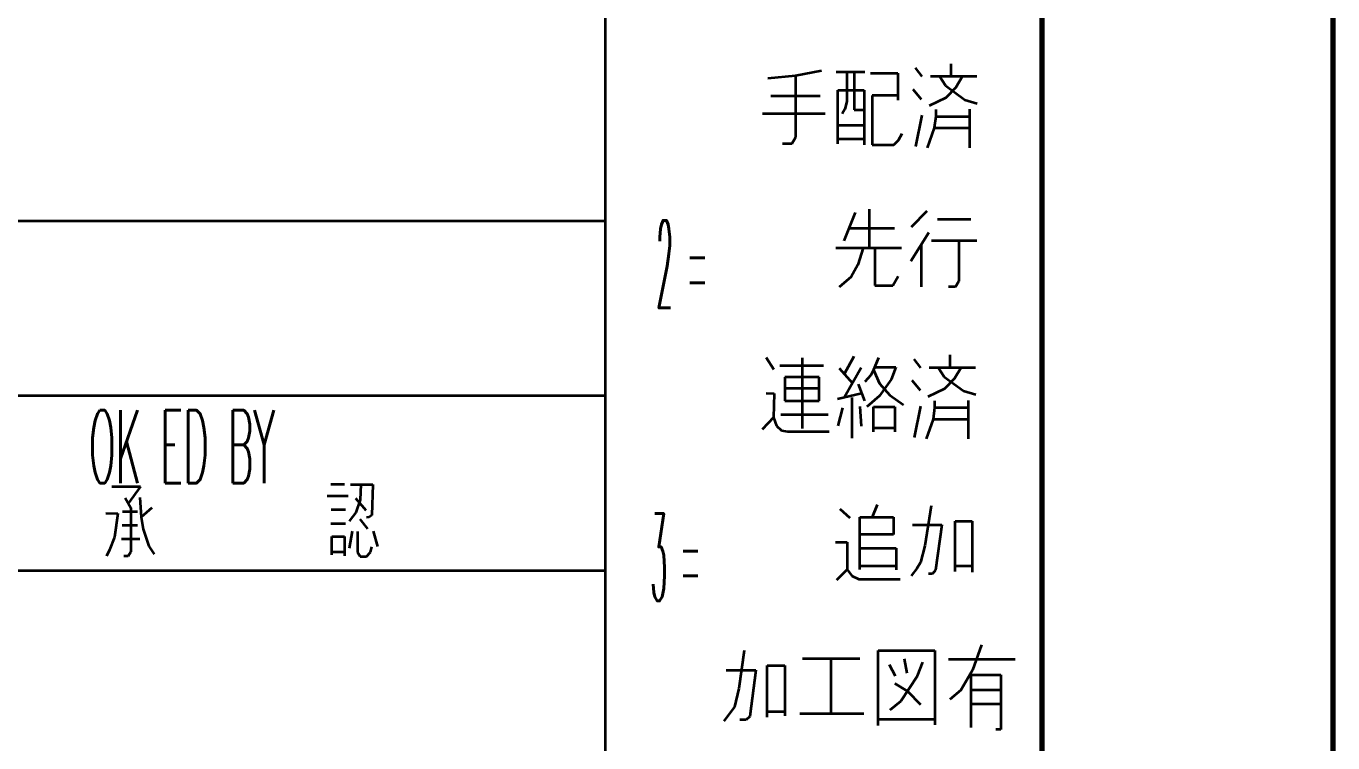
# Model space of a CAD drawing. Header units: millimetres. Extents: x 1333 to 104182, y -63725 to -5704.
# Drawn here: x 47494.33 to 47539.21, y -63605.08 to -63580.46 of the extents above; entities that cross this region are included whole.
import ezdxf
from ezdxf.enums import TextEntityAlignment as Align

# ---------------------------------------------------------------- set-up
doc = ezdxf.new("R2010")
doc.units = ezdxf.units.MM
doc.header["$LTSCALE"] = 0.5
doc.layers.add('11', color=3, linetype='Continuous')
doc.styles.get("Standard").update_dxf_attribs({"font": 'simplex.shx'})

msp = doc.modelspace()

# ---------------------------------------------------------------- linework, layer by layer
at = {"color": 7, "lineweight": 70}
for p, q in [((47539.214, -63131.16), (47539.214, -63725.16)), ((47529.214, -63141.16), (47529.214, -63715.16))]:
    msp.add_line(p, q, dxfattribs=at)
at = {"color": 7, "lineweight": 35}
for p, q in [((47514.214, -63561.16), (47514.214, -63715.16)), ((47514.214, -63561.16), (47514.214, -63715.16)), ((47529.214, -63561.16), (47529.214, -63715.16)), ((47529.214, -63561.16), (47529.214, -63715.16)), ((47514.214, -63587.16), (47389.214, -63587.16)), ((47514.214, -63587.16), (47389.214, -63587.16)), ((47514.214, -63593.16), (47389.214, -63593.16)), ((47514.214, -63593.16), (47389.214, -63593.16)), ((47389.214, -63599.16), (47514.214, -63599.16)), ((47389.214, -63599.16), (47514.214, -63599.16))]:
    msp.add_line(p, q, dxfattribs=at)
at = {"color": 7, "lineweight": 35, "ltscale": 0.023991}
msp.add_line((47519.8, -63582.253), (47520.755, -63582.164), dxfattribs=at)
msp.add_line((47519.8, -63582.253), (47520.755, -63582.164), dxfattribs=at)
at = {"color": 7, "lineweight": 35, "ltscale": 0.022685}
msp.add_line((47520.755, -63582.164), (47521.646, -63581.988), dxfattribs=at)
msp.add_line((47520.755, -63582.164), (47521.646, -63581.988), dxfattribs=at)
at = {"color": 7, "lineweight": 35, "ltscale": 0.053122}
msp.add_line((47520.755, -63582.164), (47520.755, -63584.289), dxfattribs=at)
msp.add_line((47520.755, -63582.164), (47520.755, -63584.289), dxfattribs=at)
at = {"color": 7, "lineweight": 35, "ltscale": 0.024707}
msp.add_line((47522.151, -63582.032), (47523.139, -63582.032), dxfattribs=at)
msp.add_line((47522.151, -63582.032), (47523.139, -63582.032), dxfattribs=at)
at = {"color": 7, "lineweight": 35, "ltscale": 0.025598}
msp.add_line((47522.524, -63582.032), (47522.524, -63583.056), dxfattribs=at)
msp.add_line((47522.524, -63582.032), (47522.524, -63583.056), dxfattribs=at)
at = {"color": 7, "lineweight": 35, "ltscale": 0.032755}
msp.add_line((47522.766, -63582.032), (47522.766, -63583.343), dxfattribs=at)
msp.add_line((47522.766, -63582.032), (47522.766, -63583.343), dxfattribs=at)
at = {"color": 7, "lineweight": 35, "ltscale": 0.023621}
msp.add_line((47523.326, -63582.076), (47524.271, -63582.076), dxfattribs=at)
msp.add_line((47523.326, -63582.076), (47524.271, -63582.076), dxfattribs=at)
at = {"color": 7, "lineweight": 35, "ltscale": 0.02312}
msp.add_line((47524.271, -63582.076), (47524.271, -63583.001), dxfattribs=at)
msp.add_line((47524.271, -63582.076), (47524.271, -63583.001), dxfattribs=at)
at = {"color": 7, "lineweight": 35, "ltscale": 0.009403}
msp.add_line((47524.864, -63581.9), (47525.095, -63582.198), dxfattribs=at)
msp.add_line((47524.864, -63581.9), (47525.095, -63582.198), dxfattribs=at)
at = {"color": 7, "lineweight": 35, "ltscale": 0.010736}
for p, q in [((47526.106, -63582.187), (47526.106, -63581.757)), ((47526.106, -63582.187), (47526.106, -63581.757)), ((47526.065, -63592.186), (47526.065, -63591.756)), ((47526.065, -63592.186), (47526.065, -63591.756))]:
    msp.add_line(p, q, dxfattribs=at)
at = {"color": 7, "lineweight": 35, "ltscale": 0.039832}
msp.add_line((47525.391, -63582.187), (47526.985, -63582.187), dxfattribs=at)
msp.add_line((47525.391, -63582.187), (47526.985, -63582.187), dxfattribs=at)
at = {"color": 7, "lineweight": 35, "ltscale": 0.009538}
for p, q in [((47525.699, -63582.187), (47525.908, -63582.506)), ((47525.699, -63582.187), (47525.908, -63582.506)), ((47525.658, -63592.186), (47525.867, -63592.505)), ((47525.658, -63592.186), (47525.867, -63592.505))]:
    msp.add_line(p, q, dxfattribs=at)
at = {"color": 7, "lineweight": 35, "ltscale": 0.020452}
for p, q in [((47525.908, -63582.506), (47526.567, -63582.99)), ((47525.908, -63582.506), (47526.567, -63582.99)), ((47525.867, -63592.505), (47526.526, -63592.989)), ((47525.867, -63592.505), (47526.526, -63592.989))]:
    msp.add_line(p, q, dxfattribs=at)
at = {"color": 7, "lineweight": 35, "ltscale": 0.012254}
msp.add_line((47526.259, -63582.572), (47525.919, -63582.924), dxfattribs=at)
msp.add_line((47526.259, -63582.572), (47525.919, -63582.924), dxfattribs=at)
at = {"color": 7, "lineweight": 35, "ltscale": 0.011223}
for p, q in [((47526.49, -63582.187), (47526.259, -63582.572)), ((47526.49, -63582.187), (47526.259, -63582.572)), ((47524.197, -63592.18), (47524.043, -63592.601)), ((47524.197, -63592.18), (47524.043, -63592.601)), ((47526.449, -63592.186), (47526.218, -63592.571)), ((47526.449, -63592.186), (47526.218, -63592.571))]:
    msp.add_line(p, q, dxfattribs=at)
at = {"color": 7, "lineweight": 35, "ltscale": 0.042297}
msp.add_line((47519.91, -63582.858), (47521.602, -63582.858), dxfattribs=at)
msp.add_line((47519.91, -63582.858), (47521.602, -63582.858), dxfattribs=at)
at = {"color": 7, "lineweight": 35, "ltscale": 0.022803}
for p, q in [((47522.206, -63582.66), (47523.118, -63582.66)), ((47522.206, -63582.66), (47523.118, -63582.66)), ((47522.206, -63583.86), (47523.118, -63583.86)), ((47522.206, -63583.86), (47523.118, -63583.86)), ((47522.206, -63584.333), (47523.118, -63584.333)), ((47522.206, -63584.333), (47523.118, -63584.333))]:
    msp.add_line(p, q, dxfattribs=at)
at = {"color": 7, "lineweight": 35, "ltscale": 0.04624}
msp.add_line((47522.206, -63584.51), (47522.206, -63582.66), dxfattribs=at)
msp.add_line((47522.206, -63584.51), (47522.206, -63582.66), dxfattribs=at)
at = {"color": 7, "lineweight": 35, "ltscale": 0.006662}
msp.add_line((47522.524, -63583.056), (47522.455, -63583.314), dxfattribs=at)
msp.add_line((47522.524, -63583.056), (47522.455, -63583.314), dxfattribs=at)
at = {"color": 7, "lineweight": 35, "ltscale": 0.047064}
msp.add_line((47523.118, -63582.66), (47523.118, -63584.543), dxfattribs=at)
msp.add_line((47523.118, -63582.66), (47523.118, -63584.543), dxfattribs=at)
at = {"color": 7, "lineweight": 35, "ltscale": 0.042386}
msp.add_line((47523.392, -63582.847), (47523.392, -63584.543), dxfattribs=at)
msp.add_line((47523.392, -63582.847), (47523.392, -63584.543), dxfattribs=at)
at = {"color": 7, "lineweight": 35, "ltscale": 0.021973}
msp.add_line((47524.271, -63582.847), (47523.392, -63582.847), dxfattribs=at)
msp.add_line((47524.271, -63582.847), (47523.392, -63582.847), dxfattribs=at)
at = {"color": 7, "lineweight": 35, "ltscale": 0.011127}
for p, q in [((47524.787, -63582.627), (47525.073, -63582.968)), ((47524.787, -63582.627), (47525.073, -63582.968)), ((47524.746, -63592.626), (47525.032, -63592.967)), ((47524.746, -63592.626), (47525.032, -63592.967))]:
    msp.add_line(p, q, dxfattribs=at)
at = {"color": 7, "lineweight": 35, "ltscale": 0.015854}
msp.add_line((47525.919, -63582.924), (47525.347, -63583.199), dxfattribs=at)
msp.add_line((47525.919, -63582.924), (47525.347, -63583.199), dxfattribs=at)
at = {"color": 7, "lineweight": 35, "ltscale": 0.011203}
for p, q in [((47526.567, -63582.99), (47526.995, -63583.122)), ((47526.567, -63582.99), (47526.995, -63583.122)), ((47526.526, -63592.989), (47526.954, -63593.121)), ((47526.526, -63592.989), (47526.954, -63593.121))]:
    msp.add_line(p, q, dxfattribs=at)
at = {"color": 7, "lineweight": 35, "ltscale": 0.053833}
msp.add_line((47519.624, -63583.464), (47521.777, -63583.464), dxfattribs=at)
msp.add_line((47519.624, -63583.464), (47521.777, -63583.464), dxfattribs=at)
at = {"color": 7, "lineweight": 35, "ltscale": 0.004815}
msp.add_line((47522.455, -63583.314), (47522.359, -63583.481), dxfattribs=at)
msp.add_line((47522.455, -63583.314), (47522.359, -63583.481), dxfattribs=at)
at = {"color": 7, "lineweight": 35, "ltscale": 0.008789}
msp.add_line((47522.766, -63583.343), (47523.118, -63583.343), dxfattribs=at)
msp.add_line((47522.766, -63583.343), (47523.118, -63583.343), dxfattribs=at)
at = {"color": 7, "lineweight": 35, "ltscale": 0.027528}
msp.add_line((47524.886, -63584.598), (47525.106, -63583.519), dxfattribs=at)
msp.add_line((47524.886, -63584.598), (47525.106, -63583.519), dxfattribs=at)
at = {"color": 7, "lineweight": 35, "ltscale": 0.005807}
msp.add_line((47525.574, -63583.33), (47525.574, -63583.563), dxfattribs=at)
msp.add_line((47525.574, -63583.33), (47525.574, -63583.563), dxfattribs=at)
at = {"color": 7, "lineweight": 35, "ltscale": 0.033029}
for p, q in [((47526.732, -63583.32), (47526.732, -63584.642)), ((47526.732, -63583.32), (47526.732, -63584.642)), ((47526.691, -63593.32), (47526.691, -63594.641)), ((47526.691, -63593.32), (47526.691, -63594.641))]:
    msp.add_line(p, q, dxfattribs=at)
at = {"color": 7, "lineweight": 35, "ltscale": 0.0181}
for p, q in [((47525.523, -63583.959), (47525.282, -63584.642)), ((47525.523, -63583.959), (47525.282, -63584.642)), ((47525.482, -63593.958), (47525.241, -63594.641)), ((47525.482, -63593.958), (47525.241, -63594.641))]:
    msp.add_line(p, q, dxfattribs=at)
at = {"color": 7, "lineweight": 35, "ltscale": 0.009992}
msp.add_line((47525.574, -63583.563), (47525.523, -63583.959), dxfattribs=at)
msp.add_line((47525.574, -63583.563), (47525.523, -63583.959), dxfattribs=at)
at = {"color": 7, "lineweight": 35, "ltscale": 0.030212}
for p, q in [((47525.523, -63583.959), (47526.732, -63583.959)), ((47525.523, -63583.959), (47526.732, -63583.959)), ((47525.482, -63593.958), (47526.691, -63593.958)), ((47525.482, -63593.958), (47526.691, -63593.958))]:
    msp.add_line(p, q, dxfattribs=at)
at = {"color": 7, "lineweight": 35, "ltscale": 0.028931}
for p, q in [((47525.574, -63583.563), (47526.732, -63583.563)), ((47525.574, -63583.563), (47526.732, -63583.563)), ((47525.533, -63593.562), (47526.691, -63593.562)), ((47525.533, -63593.562), (47526.691, -63593.562))]:
    msp.add_line(p, q, dxfattribs=at)
at = {"color": 7, "lineweight": 35, "ltscale": 0.006311}
msp.add_line((47520.755, -63584.289), (47520.63, -63584.508), dxfattribs=at)
msp.add_line((47520.755, -63584.289), (47520.63, -63584.508), dxfattribs=at)
at = {"color": 7, "lineweight": 35, "ltscale": 0.005641}
msp.add_line((47524.128, -63584.543), (47524.288, -63584.383), dxfattribs=at)
msp.add_line((47524.128, -63584.543), (47524.288, -63584.383), dxfattribs=at)
at = {"color": 7, "lineweight": 35, "ltscale": 0.006568}
msp.add_line((47524.288, -63584.383), (47524.419, -63584.156), dxfattribs=at)
msp.add_line((47524.288, -63584.383), (47524.419, -63584.156), dxfattribs=at)
at = {"color": 7, "lineweight": 35, "ltscale": 0.008105}
msp.add_line((47520.63, -63584.508), (47520.305, -63584.508), dxfattribs=at)
msp.add_line((47520.63, -63584.508), (47520.305, -63584.508), dxfattribs=at)
at = {"color": 7, "lineweight": 35, "ltscale": 0.018396}
msp.add_line((47523.392, -63584.543), (47524.128, -63584.543), dxfattribs=at)
msp.add_line((47523.392, -63584.543), (47524.128, -63584.543), dxfattribs=at)
at = {"color": 7, "lineweight": 35, "ltscale": 0.026057}
msp.add_line((47522.803, -63586.867), (47522.419, -63587.836), dxfattribs=at)
msp.add_line((47522.803, -63586.867), (47522.419, -63587.836), dxfattribs=at)
at = {"color": 7, "lineweight": 35, "ltscale": 0.033304}
msp.add_line((47523.287, -63586.746), (47523.287, -63588.078), dxfattribs=at)
msp.add_line((47523.287, -63586.746), (47523.287, -63588.078), dxfattribs=at)
at = {"color": 7, "lineweight": 35, "ltscale": 0.019243}
msp.add_line((47525.264, -63586.823), (47524.726, -63587.373), dxfattribs=at)
msp.add_line((47525.264, -63586.823), (47524.726, -63587.373), dxfattribs=at)
at = {"color": 7, "lineweight": 35, "ltscale": 0.028564}
msp.add_line((47525.638, -63587.098), (47526.78, -63587.098), dxfattribs=at)
msp.add_line((47525.638, -63587.098), (47526.78, -63587.098), dxfattribs=at)
at = {"color": 7, "lineweight": 35, "ltscale": 0.039099}
msp.add_line((47522.591, -63587.403), (47524.155, -63587.403), dxfattribs=at)
msp.add_line((47522.591, -63587.403), (47524.155, -63587.403), dxfattribs=at)
at = {"color": 7, "lineweight": 35, "ltscale": 0.029158}
msp.add_line((47525.33, -63587.549), (47524.715, -63588.54), dxfattribs=at)
msp.add_line((47525.33, -63587.549), (47524.715, -63588.54), dxfattribs=at)
at = {"color": 7, "lineweight": 35, "ltscale": 0.036456}
msp.add_line((47525.074, -63587.963), (47525.074, -63589.421), dxfattribs=at)
msp.add_line((47525.074, -63587.963), (47525.074, -63589.421), dxfattribs=at)
at = {"color": 7, "lineweight": 35, "ltscale": 0.038989}
msp.add_line((47525.429, -63587.825), (47526.989, -63587.825), dxfattribs=at)
msp.add_line((47525.429, -63587.825), (47526.989, -63587.825), dxfattribs=at)
at = {"color": 7, "lineweight": 35, "ltscale": 0.034955}
msp.add_line((47526.363, -63587.825), (47526.363, -63589.223), dxfattribs=at)
msp.add_line((47526.363, -63587.825), (47526.363, -63589.223), dxfattribs=at)
at = {"color": 7, "lineweight": 35, "ltscale": 0.056299}
msp.add_line((47522.145, -63588.078), (47524.397, -63588.078), dxfattribs=at)
msp.add_line((47522.145, -63588.078), (47524.397, -63588.078), dxfattribs=at)
at = {"color": 7, "lineweight": 35, "ltscale": 0.015235}
msp.add_line((47523.078, -63588.078), (47522.902, -63588.661), dxfattribs=at)
msp.add_line((47523.078, -63588.078), (47522.902, -63588.661), dxfattribs=at)
at = {"color": 7, "lineweight": 35, "ltscale": 0.03248}
msp.add_line((47523.485, -63588.078), (47523.485, -63589.377), dxfattribs=at)
msp.add_line((47523.485, -63588.078), (47523.485, -63589.377), dxfattribs=at)
at = {"color": 7, "lineweight": 35, "ltscale": 0.011707}
msp.add_line((47522.902, -63588.661), (47522.672, -63589.069), dxfattribs=at)
msp.add_line((47522.902, -63588.661), (47522.672, -63589.069), dxfattribs=at)
at = {"color": 7, "lineweight": 35, "ltscale": 0.013828}
msp.add_line((47522.672, -63589.069), (47522.255, -63589.432), dxfattribs=at)
msp.add_line((47522.672, -63589.069), (47522.255, -63589.432), dxfattribs=at)
at = {"color": 7, "lineweight": 35, "ltscale": 0.009289}
msp.add_line((47524.1, -63589.377), (47524.286, -63589.055), dxfattribs=at)
msp.add_line((47524.1, -63589.377), (47524.286, -63589.055), dxfattribs=at)
at = {"color": 7, "lineweight": 35, "ltscale": 0.005464}
msp.add_line((47526.363, -63589.223), (47526.254, -63589.412), dxfattribs=at)
msp.add_line((47526.363, -63589.223), (47526.254, -63589.412), dxfattribs=at)
at = {"color": 7, "lineweight": 35, "ltscale": 0.015381}
msp.add_line((47523.485, -63589.377), (47524.1, -63589.377), dxfattribs=at)
msp.add_line((47523.485, -63589.377), (47524.1, -63589.377), dxfattribs=at)
at = {"color": 7, "lineweight": 35, "ltscale": 0.006055}
msp.add_line((47526.254, -63589.412), (47526.011, -63589.412), dxfattribs=at)
msp.add_line((47526.254, -63589.412), (47526.011, -63589.412), dxfattribs=at)
at = {"color": 7, "lineweight": 35, "ltscale": 0.012115}
msp.add_line((47519.751, -63591.846), (47520.015, -63592.253), dxfattribs=at)
msp.add_line((47519.751, -63591.846), (47520.015, -63592.253), dxfattribs=at)
at = {"color": 7, "lineweight": 35, "ltscale": 0.060452}
msp.add_line((47520.98, -63591.859), (47520.98, -63594.278), dxfattribs=at)
msp.add_line((47520.98, -63591.859), (47520.98, -63594.278), dxfattribs=at)
at = {"color": 7, "lineweight": 35, "ltscale": 0.016808}
msp.add_line((47522.762, -63591.808), (47522.434, -63592.395), dxfattribs=at)
msp.add_line((47522.762, -63591.808), (47522.434, -63592.395), dxfattribs=at)
at = {"color": 7, "lineweight": 35, "ltscale": 0.011191}
msp.add_line((47523.605, -63591.859), (47523.432, -63592.272), dxfattribs=at)
msp.add_line((47523.605, -63591.859), (47523.432, -63592.272), dxfattribs=at)
at = {"color": 7, "lineweight": 35, "ltscale": 0.009411}
msp.add_line((47524.823, -63591.899), (47525.054, -63592.197), dxfattribs=at)
msp.add_line((47524.823, -63591.899), (47525.054, -63592.197), dxfattribs=at)
at = {"color": 7, "lineweight": 35, "ltscale": 0.037488}
msp.add_line((47520.221, -63592.124), (47521.72, -63592.124), dxfattribs=at)
msp.add_line((47520.221, -63592.124), (47521.72, -63592.124), dxfattribs=at)
at = {"color": 7, "lineweight": 35, "ltscale": 0.01723}
msp.add_line((47522.26, -63592.208), (47522.717, -63592.724), dxfattribs=at)
msp.add_line((47522.26, -63592.208), (47522.717, -63592.724), dxfattribs=at)
at = {"color": 7, "lineweight": 35, "ltscale": 0.029078}
msp.add_line((47523.013, -63592.195), (47522.441, -63593.207), dxfattribs=at)
msp.add_line((47523.013, -63592.195), (47522.441, -63593.207), dxfattribs=at)
at = {"color": 7, "lineweight": 35, "ltscale": 0.007867}
msp.add_line((47523.348, -63592.446), (47523.135, -63592.678), dxfattribs=at)
msp.add_line((47523.348, -63592.446), (47523.135, -63592.678), dxfattribs=at)
at = {"color": 7, "lineweight": 35, "ltscale": 0.004832}
msp.add_line((47523.432, -63592.272), (47523.348, -63592.446), dxfattribs=at)
msp.add_line((47523.432, -63592.272), (47523.348, -63592.446), dxfattribs=at)
at = {"color": 7, "lineweight": 35, "ltscale": 0.012763}
msp.add_line((47523.432, -63592.272), (47523.644, -63592.736), dxfattribs=at)
msp.add_line((47523.432, -63592.272), (47523.644, -63592.736), dxfattribs=at)
at = {"color": 7, "lineweight": 35, "ltscale": 0.018176}
for p, q in [((47523.47, -63592.18), (47524.197, -63592.18)), ((47523.47, -63592.18), (47524.197, -63592.18)), ((47523.438, -63593.536), (47524.165, -63593.536)), ((47523.438, -63593.536), (47524.165, -63593.536)), ((47523.438, -63594.258), (47524.165, -63594.258)), ((47523.438, -63594.258), (47524.165, -63594.258))]:
    msp.add_line(p, q, dxfattribs=at)
at = {"color": 7, "lineweight": 35, "ltscale": 0.039819}
msp.add_line((47525.35, -63592.186), (47526.943, -63592.186), dxfattribs=at)
msp.add_line((47525.35, -63592.186), (47526.943, -63592.186), dxfattribs=at)
at = {"color": 7, "lineweight": 35, "ltscale": 0.020151}
for p, q in [((47520.388, -63592.524), (47520.388, -63593.33)), ((47520.388, -63592.524), (47520.388, -63593.33)), ((47521.572, -63593.33), (47521.572, -63592.524)), ((47521.572, -63593.33), (47521.572, -63592.524))]:
    msp.add_line(p, q, dxfattribs=at)
at = {"color": 7, "lineweight": 35, "ltscale": 0.02959}
for p, q in [((47521.572, -63592.524), (47520.388, -63592.524)), ((47521.572, -63592.524), (47520.388, -63592.524)), ((47521.572, -63592.91), (47520.388, -63592.91)), ((47521.572, -63592.91), (47520.388, -63592.91)), ((47520.388, -63593.33), (47521.572, -63593.33)), ((47520.388, -63593.33), (47521.572, -63593.33))]:
    msp.add_line(p, q, dxfattribs=at)
at = {"color": 7, "lineweight": 35, "ltscale": 0.015353}
msp.add_line((47522.91, -63592.762), (47523.129, -63593.336), dxfattribs=at)
msp.add_line((47522.91, -63592.762), (47523.129, -63593.336), dxfattribs=at)
at = {"color": 7, "lineweight": 35, "ltscale": 0.017303}
msp.add_line((47524.043, -63592.601), (47523.637, -63593.162), dxfattribs=at)
msp.add_line((47524.043, -63592.601), (47523.637, -63593.162), dxfattribs=at)
at = {"color": 7, "lineweight": 35, "ltscale": 0.013237}
msp.add_line((47523.644, -63592.736), (47523.991, -63593.136), dxfattribs=at)
msp.add_line((47523.644, -63592.736), (47523.991, -63593.136), dxfattribs=at)
at = {"color": 7, "lineweight": 35, "ltscale": 0.015852}
msp.add_line((47525.878, -63592.923), (47525.306, -63593.198), dxfattribs=at)
msp.add_line((47525.878, -63592.923), (47525.306, -63593.198), dxfattribs=at)
at = {"color": 7, "lineweight": 35, "ltscale": 0.012257}
msp.add_line((47526.218, -63592.571), (47525.878, -63592.923), dxfattribs=at)
msp.add_line((47526.218, -63592.571), (47525.878, -63592.923), dxfattribs=at)
at = {"color": 7, "lineweight": 35, "ltscale": 0.007087}
msp.add_line((47519.745, -63593.065), (47520.028, -63593.078), dxfattribs=at)
msp.add_line((47519.745, -63593.065), (47520.028, -63593.078), dxfattribs=at)
at = {"color": 7, "lineweight": 35, "ltscale": 0.02081}
msp.add_line((47520.028, -63593.078), (47519.996, -63593.91), dxfattribs=at)
msp.add_line((47520.028, -63593.078), (47519.996, -63593.91), dxfattribs=at)
at = {"color": 7, "lineweight": 35, "ltscale": 0.021142}
msp.add_line((47522.196, -63593.259), (47523.02, -63593.065), dxfattribs=at)
msp.add_line((47522.196, -63593.259), (47523.02, -63593.065), dxfattribs=at)
at = {"color": 7, "lineweight": 35, "ltscale": 0.034821}
msp.add_line((47522.692, -63593.22), (47522.692, -63594.613), dxfattribs=at)
msp.add_line((47522.692, -63593.22), (47522.692, -63594.613), dxfattribs=at)
at = {"color": 7, "lineweight": 35, "ltscale": 0.014493}
msp.add_line((47523.637, -63593.162), (47523.2, -63593.542), dxfattribs=at)
msp.add_line((47523.637, -63593.162), (47523.2, -63593.542), dxfattribs=at)
at = {"color": 7, "lineweight": 35, "ltscale": 0.014467}
msp.add_line((47523.991, -63593.136), (47524.467, -63593.465), dxfattribs=at)
msp.add_line((47523.991, -63593.136), (47524.467, -63593.465), dxfattribs=at)
at = {"color": 7, "lineweight": 35, "ltscale": 0.005811}
msp.add_line((47525.533, -63593.329), (47525.533, -63593.562), dxfattribs=at)
msp.add_line((47525.533, -63593.329), (47525.533, -63593.562), dxfattribs=at)
at = {"color": 7, "lineweight": 35, "ltscale": 0.040857}
msp.add_line((47520.247, -63593.8), (47521.881, -63593.8), dxfattribs=at)
msp.add_line((47520.247, -63593.8), (47521.881, -63593.8), dxfattribs=at)
at = {"color": 7, "lineweight": 35, "ltscale": 0.015832}
msp.add_line((47522.37, -63593.575), (47522.209, -63594.187), dxfattribs=at)
msp.add_line((47522.37, -63593.575), (47522.209, -63594.187), dxfattribs=at)
at = {"color": 7, "lineweight": 35, "ltscale": 0.016815}
msp.add_line((47522.962, -63593.53), (47523.013, -63594.2), dxfattribs=at)
msp.add_line((47522.962, -63593.53), (47523.013, -63594.2), dxfattribs=at)
at = {"color": 7, "lineweight": 35, "ltscale": 0.021439}
for p, q in [((47523.438, -63594.394), (47523.438, -63593.536)), ((47523.438, -63594.394), (47523.438, -63593.536)), ((47524.165, -63593.536), (47524.165, -63594.394)), ((47524.165, -63593.536), (47524.165, -63594.394))]:
    msp.add_line(p, q, dxfattribs=at)
at = {"color": 7, "lineweight": 35, "ltscale": 0.027525}
msp.add_line((47524.845, -63594.597), (47525.065, -63593.518), dxfattribs=at)
msp.add_line((47524.845, -63594.597), (47525.065, -63593.518), dxfattribs=at)
at = {"color": 7, "lineweight": 35, "ltscale": 0.009989}
msp.add_line((47525.533, -63593.562), (47525.482, -63593.958), dxfattribs=at)
msp.add_line((47525.533, -63593.562), (47525.482, -63593.958), dxfattribs=at)
at = {"color": 7, "lineweight": 35, "ltscale": 0.014014}
msp.add_line((47519.996, -63593.91), (47519.61, -63594.316), dxfattribs=at)
msp.add_line((47519.996, -63593.91), (47519.61, -63594.316), dxfattribs=at)
at = {"color": 7, "lineweight": 35, "ltscale": 0.007453}
msp.add_line((47519.996, -63593.91), (47520.105, -63594.187), dxfattribs=at)
msp.add_line((47519.996, -63593.91), (47520.105, -63594.187), dxfattribs=at)
at = {"color": 7, "lineweight": 35, "ltscale": 0.005915}
msp.add_line((47520.105, -63594.187), (47520.272, -63594.355), dxfattribs=at)
msp.add_line((47520.105, -63594.187), (47520.272, -63594.355), dxfattribs=at)
at = {"color": 7, "lineweight": 35, "ltscale": 0.005361}
msp.add_line((47520.272, -63594.355), (47520.485, -63594.381), dxfattribs=at)
msp.add_line((47520.272, -63594.355), (47520.485, -63594.381), dxfattribs=at)
at = {"color": 7, "lineweight": 35, "ltscale": 0.035547}
msp.add_line((47520.485, -63594.381), (47521.907, -63594.381), dxfattribs=at)
msp.add_line((47520.485, -63594.381), (47521.907, -63594.381), dxfattribs=at)
at = {"color": 7, "lineweight": 35, "ltscale": 0.024365}
msp.add_line((47497.277, -63596.27), (47498.252, -63596.27), dxfattribs=at)
msp.add_line((47497.277, -63596.27), (47498.252, -63596.27), dxfattribs=at)
at = {"color": 7, "lineweight": 35, "ltscale": 0.018188}
msp.add_line((47498.252, -63596.27), (47497.831, -63596.864), dxfattribs=at)
msp.add_line((47498.252, -63596.27), (47497.831, -63596.864), dxfattribs=at)
at = {"color": 7, "lineweight": 35, "ltscale": 0.011829}
msp.add_line((47504.792, -63596.194), (47505.265, -63596.194), dxfattribs=at)
msp.add_line((47504.792, -63596.194), (47505.265, -63596.194), dxfattribs=at)
at = {"color": 7, "lineweight": 35, "ltscale": 0.01936}
msp.add_line((47505.465, -63596.203), (47506.24, -63596.203), dxfattribs=at)
msp.add_line((47505.465, -63596.203), (47506.24, -63596.203), dxfattribs=at)
at = {"color": 7, "lineweight": 35, "ltscale": 0.013301}
msp.add_line((47505.829, -63596.203), (47505.805, -63596.735), dxfattribs=at)
msp.add_line((47505.829, -63596.203), (47505.805, -63596.735), dxfattribs=at)
at = {"color": 7, "lineweight": 35, "ltscale": 0.026356}
msp.add_line((47506.24, -63596.203), (47506.197, -63597.257), dxfattribs=at)
msp.add_line((47506.24, -63596.203), (47506.197, -63597.257), dxfattribs=at)
at = {"color": 7, "lineweight": 35, "ltscale": 0.009644}
msp.add_line((47497.731, -63596.668), (47497.922, -63597.003), dxfattribs=at)
msp.add_line((47497.731, -63596.668), (47497.922, -63597.003), dxfattribs=at)
at = {"color": 7, "lineweight": 35, "ltscale": 0.0168}
msp.add_line((47498.228, -63596.653), (47498.276, -63597.324), dxfattribs=at)
msp.add_line((47498.228, -63596.653), (47498.276, -63597.324), dxfattribs=at)
at = {"color": 7, "lineweight": 35, "ltscale": 0.01803}
msp.add_line((47504.663, -63596.601), (47505.384, -63596.601), dxfattribs=at)
msp.add_line((47504.663, -63596.601), (47505.384, -63596.601), dxfattribs=at)
at = {"color": 7, "lineweight": 35, "ltscale": 0.013477}
msp.add_line((47505.638, -63596.677), (47505.991, -63597.084), dxfattribs=at)
msp.add_line((47505.638, -63596.677), (47505.991, -63597.084), dxfattribs=at)
at = {"color": 7, "lineweight": 35, "ltscale": 0.011503}
msp.add_line((47505.805, -63596.735), (47505.657, -63597.17), dxfattribs=at)
msp.add_line((47505.805, -63596.735), (47505.657, -63597.17), dxfattribs=at)
at = {"color": 7, "lineweight": 35, "ltscale": 0.011326}
msp.add_line((47523.564, -63596.904), (47523.392, -63597.324), dxfattribs=at)
msp.add_line((47523.564, -63596.904), (47523.392, -63597.324), dxfattribs=at)
at = {"color": 7, "lineweight": 35, "ltscale": 0.034764}
msp.add_line((47525.41, -63596.935), (47525.201, -63598.31), dxfattribs=at)
msp.add_line((47525.41, -63596.935), (47525.201, -63598.31), dxfattribs=at)
at = {"color": 7, "lineweight": 35, "ltscale": 0.010389}
msp.add_line((47497.067, -63597.194), (47497.483, -63597.199), dxfattribs=at)
msp.add_line((47497.067, -63597.194), (47497.483, -63597.199), dxfattribs=at)
at = {"color": 7, "lineweight": 35, "ltscale": 0.020568}
msp.add_line((47497.483, -63597.199), (47497.363, -63598.013), dxfattribs=at)
msp.add_line((47497.483, -63597.199), (47497.363, -63598.013), dxfattribs=at)
at = {"color": 7, "lineweight": 35, "ltscale": 0.012891}
msp.add_line((47497.64, -63597.132), (47498.156, -63597.132), dxfattribs=at)
msp.add_line((47497.64, -63597.132), (47498.156, -63597.132), dxfattribs=at)
at = {"color": 7, "lineweight": 35, "ltscale": 0.037943}
msp.add_line((47497.922, -63597.003), (47497.922, -63598.521), dxfattribs=at)
msp.add_line((47497.922, -63597.003), (47497.922, -63598.521), dxfattribs=at)
at = {"color": 7, "lineweight": 35, "ltscale": 0.012197}
msp.add_line((47498.643, -63597.003), (47498.276, -63597.324), dxfattribs=at)
msp.add_line((47498.643, -63597.003), (47498.276, -63597.324), dxfattribs=at)
at = {"color": 7, "lineweight": 35, "ltscale": 0.010549}
msp.add_line((47498.276, -63597.324), (47498.342, -63597.74), dxfattribs=at)
msp.add_line((47498.276, -63597.324), (47498.342, -63597.74), dxfattribs=at)
at = {"color": 7, "lineweight": 35, "ltscale": 0.012549}
msp.add_line((47504.801, -63597.06), (47505.303, -63597.06), dxfattribs=at)
msp.add_line((47504.801, -63597.06), (47505.303, -63597.06), dxfattribs=at)
at = {"color": 7, "lineweight": 35, "ltscale": 0.009363}
msp.add_line((47505.657, -63597.17), (47505.422, -63597.462), dxfattribs=at)
msp.add_line((47505.657, -63597.17), (47505.422, -63597.462), dxfattribs=at)
at = {"color": 7, "lineweight": 35, "ltscale": 0.010799}
msp.add_line((47505.786, -63597.4), (47506.058, -63597.735), dxfattribs=at)
msp.add_line((47505.786, -63597.4), (47506.058, -63597.735), dxfattribs=at)
at = {"color": 7, "lineweight": 35, "ltscale": 0.002505}
msp.add_line((47506.115, -63597.333), (47506.015, -63597.338), dxfattribs=at)
msp.add_line((47506.115, -63597.333), (47506.015, -63597.338), dxfattribs=at)
at = {"color": 7, "lineweight": 35, "ltscale": 0.002798}
msp.add_line((47506.197, -63597.257), (47506.115, -63597.333), dxfattribs=at)
msp.add_line((47506.197, -63597.257), (47506.115, -63597.333), dxfattribs=at)
at = {"color": 7, "lineweight": 35, "ltscale": 0.01167}
msp.add_line((47522.273, -63597.04), (47522.623, -63597.348), dxfattribs=at)
msp.add_line((47522.273, -63597.04), (47522.623, -63597.348), dxfattribs=at)
at = {"color": 7, "lineweight": 35, "ltscale": 0.028906}
for p, q in [((47522.962, -63597.324), (47524.118, -63597.324)), ((47522.962, -63597.324), (47524.118, -63597.324)), ((47524.118, -63597.922), (47522.962, -63597.922)), ((47524.118, -63597.922), (47522.962, -63597.922))]:
    msp.add_line(p, q, dxfattribs=at)
at = {"color": 7, "lineweight": 35, "ltscale": 0.045157}
msp.add_line((47522.962, -63599.13), (47522.962, -63597.324), dxfattribs=at)
msp.add_line((47522.962, -63599.13), (47522.962, -63597.324), dxfattribs=at)
at = {"color": 7, "lineweight": 35, "ltscale": 0.014951}
msp.add_line((47524.118, -63597.324), (47524.118, -63597.922), dxfattribs=at)
msp.add_line((47524.118, -63597.324), (47524.118, -63597.922), dxfattribs=at)
at = {"color": 7, "lineweight": 35, "ltscale": 0.013147}
msp.add_line((47497.626, -63597.606), (47498.151, -63597.606), dxfattribs=at)
msp.add_line((47497.626, -63597.606), (47498.151, -63597.606), dxfattribs=at)
at = {"color": 7, "lineweight": 35, "ltscale": 0.015593}
msp.add_line((47498.342, -63597.74), (47498.548, -63598.329), dxfattribs=at)
msp.add_line((47498.342, -63597.74), (47498.548, -63598.329), dxfattribs=at)
at = {"color": 7, "lineweight": 35, "ltscale": 0.012781}
msp.add_line((47504.792, -63597.544), (47505.303, -63597.544), dxfattribs=at)
msp.add_line((47504.792, -63597.544), (47505.303, -63597.544), dxfattribs=at)
at = {"color": 7, "lineweight": 35, "ltscale": 0.014818}
msp.add_line((47505.523, -63597.807), (47505.422, -63598.391), dxfattribs=at)
msp.add_line((47505.523, -63597.807), (47505.422, -63598.391), dxfattribs=at)
at = {"color": 7, "lineweight": 35, "ltscale": 0.017834}
msp.add_line((47505.714, -63597.822), (47505.714, -63598.535), dxfattribs=at)
msp.add_line((47505.714, -63597.822), (47505.714, -63598.535), dxfattribs=at)
at = {"color": 7, "lineweight": 35, "ltscale": 0.013793}
msp.add_line((47506.244, -63597.807), (47506.392, -63598.339), dxfattribs=at)
msp.add_line((47506.244, -63597.807), (47506.392, -63598.339), dxfattribs=at)
at = {"color": 7, "lineweight": 35, "ltscale": 0.02522}
msp.add_line((47524.776, -63597.595), (47525.785, -63597.595), dxfattribs=at)
msp.add_line((47524.776, -63597.595), (47525.785, -63597.595), dxfattribs=at)
at = {"color": 7, "lineweight": 35, "ltscale": 0.039231}
msp.add_line((47525.785, -63597.595), (47525.564, -63599.148), dxfattribs=at)
msp.add_line((47525.785, -63597.595), (47525.564, -63599.148), dxfattribs=at)
at = {"color": 7, "lineweight": 35, "ltscale": 0.014624}
for p, q in [((47526.24, -63597.466), (47526.825, -63597.466)), ((47526.24, -63597.466), (47526.825, -63597.466)), ((47526.825, -63599.007), (47526.24, -63599.007)), ((47526.825, -63599.007), (47526.24, -63599.007))]:
    msp.add_line(p, q, dxfattribs=at)
at = {"color": 7, "lineweight": 35, "ltscale": 0.043307}
msp.add_line((47526.24, -63599.198), (47526.24, -63597.466), dxfattribs=at)
msp.add_line((47526.24, -63599.198), (47526.24, -63597.466), dxfattribs=at)
at = {"color": 7, "lineweight": 35, "ltscale": 0.043768}
msp.add_line((47526.825, -63597.466), (47526.825, -63599.216), dxfattribs=at)
msp.add_line((47526.825, -63597.466), (47526.825, -63599.216), dxfattribs=at)
at = {"color": 7, "lineweight": 35, "ltscale": 0.011709}
msp.add_line((47497.363, -63598.013), (47497.191, -63598.449), dxfattribs=at)
msp.add_line((47497.363, -63598.013), (47497.191, -63598.449), dxfattribs=at)
at = {"color": 7, "lineweight": 35, "ltscale": 0.015881}
msp.add_line((47497.602, -63598.07), (47498.237, -63598.07), dxfattribs=at)
msp.add_line((47497.602, -63598.07), (47498.237, -63598.07), dxfattribs=at)
at = {"color": 7, "lineweight": 35, "ltscale": 0.00803}
msp.add_line((47498.548, -63598.329), (47498.725, -63598.597), dxfattribs=at)
msp.add_line((47498.548, -63598.329), (47498.725, -63598.597), dxfattribs=at)
at = {"color": 7, "lineweight": 35, "ltscale": 0.010999}
for p, q in [((47504.825, -63597.994), (47505.265, -63597.994)), ((47504.825, -63597.994), (47505.265, -63597.994)), ((47504.825, -63598.521), (47505.265, -63598.521)), ((47504.825, -63598.521), (47505.265, -63598.521))]:
    msp.add_line(p, q, dxfattribs=at)
at = {"color": 7, "lineweight": 35, "ltscale": 0.015799}
msp.add_line((47504.825, -63598.626), (47504.825, -63597.994), dxfattribs=at)
msp.add_line((47504.825, -63598.626), (47504.825, -63597.994), dxfattribs=at)
at = {"color": 7, "lineweight": 35, "ltscale": 0.016516}
msp.add_line((47505.265, -63597.994), (47505.265, -63598.655), dxfattribs=at)
msp.add_line((47505.265, -63597.994), (47505.265, -63598.655), dxfattribs=at)
at = {"color": 7, "lineweight": 35, "ltscale": 0.009998}
msp.add_line((47522.131, -63598.193), (47522.531, -63598.193), dxfattribs=at)
msp.add_line((47522.131, -63598.193), (47522.531, -63598.193), dxfattribs=at)
at = {"color": 7, "lineweight": 35, "ltscale": 0.023425}
msp.add_line((47522.531, -63598.193), (47522.531, -63599.13), dxfattribs=at)
msp.add_line((47522.531, -63598.193), (47522.531, -63599.13), dxfattribs=at)
at = {"color": 7, "lineweight": 35, "ltscale": 0.014994}
msp.add_line((47525.201, -63598.31), (47525.047, -63598.89), dxfattribs=at)
msp.add_line((47525.201, -63598.31), (47525.047, -63598.89), dxfattribs=at)
at = {"color": 7, "lineweight": 35, "ltscale": 0.006099}
msp.add_line((47497.191, -63598.449), (47497.086, -63598.669), dxfattribs=at)
msp.add_line((47497.191, -63598.449), (47497.086, -63598.669), dxfattribs=at)
at = {"color": 7, "lineweight": 35, "ltscale": 0.003711}
msp.add_line((47497.837, -63598.669), (47497.688, -63598.669), dxfattribs=at)
msp.add_line((47497.837, -63598.669), (47497.688, -63598.669), dxfattribs=at)
at = {"color": 7, "lineweight": 35, "ltscale": 0.004285}
msp.add_line((47497.922, -63598.521), (47497.837, -63598.669), dxfattribs=at)
msp.add_line((47497.922, -63598.521), (47497.837, -63598.669), dxfattribs=at)
at = {"color": 7, "lineweight": 35, "ltscale": 0.00408}
msp.add_line((47505.714, -63598.535), (47505.796, -63598.676), dxfattribs=at)
msp.add_line((47505.714, -63598.535), (47505.796, -63598.676), dxfattribs=at)
at = {"color": 7, "lineweight": 35, "ltscale": 0.005493}
msp.add_line((47505.796, -63598.676), (47506.015, -63598.676), dxfattribs=at)
msp.add_line((47505.796, -63598.676), (47506.015, -63598.676), dxfattribs=at)
at = {"color": 7, "lineweight": 35, "ltscale": 0.005028}
msp.add_line((47506.015, -63598.676), (47506.157, -63598.534), dxfattribs=at)
msp.add_line((47506.015, -63598.676), (47506.157, -63598.534), dxfattribs=at)
at = {"color": 7, "lineweight": 35, "ltscale": 0.004708}
msp.add_line((47506.157, -63598.534), (47506.206, -63598.352), dxfattribs=at)
msp.add_line((47506.157, -63598.534), (47506.206, -63598.352), dxfattribs=at)
at = {"color": 7, "lineweight": 35, "ltscale": 0.031213}
for p, q in [((47522.962, -63598.39), (47524.21, -63598.39)), ((47522.962, -63598.39), (47524.21, -63598.39)), ((47522.962, -63599.001), (47524.21, -63599.001)), ((47522.962, -63599.001), (47524.21, -63599.001))]:
    msp.add_line(p, q, dxfattribs=at)
at = {"color": 7, "lineweight": 35, "ltscale": 0.018649}
msp.add_line((47524.21, -63598.39), (47524.21, -63599.136), dxfattribs=at)
msp.add_line((47524.21, -63598.39), (47524.21, -63599.136), dxfattribs=at)
at = {"color": 7, "lineweight": 35, "ltscale": 0.012846}
msp.add_line((47522.531, -63599.13), (47522.168, -63599.493), dxfattribs=at)
msp.add_line((47522.531, -63599.13), (47522.168, -63599.493), dxfattribs=at)
at = {"color": 7, "lineweight": 35, "ltscale": 0.006719}
msp.add_line((47522.531, -63599.13), (47522.691, -63599.346), dxfattribs=at)
msp.add_line((47522.531, -63599.13), (47522.691, -63599.346), dxfattribs=at)
at = {"color": 7, "lineweight": 35, "ltscale": 0.00791}
msp.add_line((47524.918, -63599.087), (47524.727, -63599.34), dxfattribs=at)
msp.add_line((47524.918, -63599.087), (47524.727, -63599.34), dxfattribs=at)
at = {"color": 7, "lineweight": 35, "ltscale": 0.005891}
msp.add_line((47525.047, -63598.89), (47524.918, -63599.087), dxfattribs=at)
msp.add_line((47525.047, -63598.89), (47524.918, -63599.087), dxfattribs=at)
at = {"color": 7, "lineweight": 35, "ltscale": 0.003947}
msp.add_line((47525.564, -63599.148), (47525.465, -63599.272), dxfattribs=at)
msp.add_line((47525.564, -63599.148), (47525.465, -63599.272), dxfattribs=at)
at = {"color": 7, "lineweight": 35, "ltscale": 0.006604}
msp.add_line((47522.691, -63599.346), (47522.931, -63599.457), dxfattribs=at)
msp.add_line((47522.691, -63599.346), (47522.931, -63599.457), dxfattribs=at)
at = {"color": 7, "lineweight": 35, "ltscale": 0.035364}
msp.add_line((47522.931, -63599.457), (47524.345, -63599.457), dxfattribs=at)
msp.add_line((47522.931, -63599.457), (47524.345, -63599.457), dxfattribs=at)
at = {"color": 7, "lineweight": 35, "ltscale": 0.00369}
msp.add_line((47525.465, -63599.272), (47525.318, -63599.278), dxfattribs=at)
msp.add_line((47525.465, -63599.272), (47525.318, -63599.278), dxfattribs=at)
at = {"color": 7, "lineweight": 35, "ltscale": 0.032837}
msp.add_line((47518.988, -63601.909), (47518.808, -63603.21), dxfattribs=at)
msp.add_line((47518.988, -63601.909), (47518.808, -63603.21), dxfattribs=at)
at = {"color": 7, "lineweight": 35, "ltscale": 0.064307}
msp.add_line((47523.592, -63604.481), (47523.592, -63601.909), dxfattribs=at)
msp.add_line((47523.592, -63604.481), (47523.592, -63601.909), dxfattribs=at)
at = {"color": 7, "lineweight": 35, "ltscale": 0.048694}
for p, q in [((47523.592, -63601.909), (47525.54, -63601.909)), ((47523.592, -63601.909), (47525.54, -63601.909)), ((47523.592, -63604.271), (47525.54, -63604.271)), ((47523.592, -63604.271), (47525.54, -63604.271))]:
    msp.add_line(p, q, dxfattribs=at)
at = {"color": 7, "lineweight": 35, "ltscale": 0.063806}
msp.add_line((47525.54, -63601.909), (47525.54, -63604.461), dxfattribs=at)
msp.add_line((47525.54, -63601.909), (47525.54, -63604.461), dxfattribs=at)
at = {"color": 7, "lineweight": 35, "ltscale": 0.023103}
msp.add_line((47527.147, -63601.719), (47526.838, -63602.589), dxfattribs=at)
msp.add_line((47527.147, -63601.719), (47526.838, -63602.589), dxfattribs=at)
at = {"color": 7, "lineweight": 35, "ltscale": 0.04917}
msp.add_line((47520.996, -63602.179), (47522.963, -63602.179), dxfattribs=at)
msp.add_line((47520.996, -63602.179), (47522.963, -63602.179), dxfattribs=at)
at = {"color": 7, "lineweight": 35, "ltscale": 0.04729}
msp.add_line((47521.964, -63602.179), (47521.964, -63604.071), dxfattribs=at)
msp.add_line((47521.964, -63602.179), (47521.964, -63604.071), dxfattribs=at)
at = {"color": 7, "lineweight": 35, "ltscale": 0.012709}
msp.add_line((47524.491, -63602.189), (47524.581, -63602.69), dxfattribs=at)
msp.add_line((47524.491, -63602.189), (47524.581, -63602.69), dxfattribs=at)
at = {"color": 7, "lineweight": 35, "ltscale": 0.012587}
msp.add_line((47524.95, -63602.78), (47525.13, -63602.309), dxfattribs=at)
msp.add_line((47524.95, -63602.78), (47525.13, -63602.309), dxfattribs=at)
at = {"color": 7, "lineweight": 35, "ltscale": 0.057166}
msp.add_line((47526.009, -63602.209), (47528.296, -63602.209), dxfattribs=at)
msp.add_line((47526.009, -63602.209), (47528.296, -63602.209), dxfattribs=at)
at = {"color": 7, "lineweight": 35, "ltscale": 0.025464}
for p, q in [((47518.379, -63602.589), (47519.398, -63602.589)), ((47518.379, -63602.589), (47519.398, -63602.589)), ((47526.788, -63602.74), (47527.806, -63602.74)), ((47526.788, -63602.74), (47527.806, -63602.74)), ((47526.788, -63603.26), (47527.806, -63603.26)), ((47526.788, -63603.26), (47527.806, -63603.26)), ((47526.788, -63603.74), (47527.806, -63603.74)), ((47526.788, -63603.74), (47527.806, -63603.74))]:
    msp.add_line(p, q, dxfattribs=at)
at = {"color": 7, "lineweight": 35, "ltscale": 0.040129}
msp.add_line((47519.398, -63602.589), (47519.188, -63604.181), dxfattribs=at)
msp.add_line((47519.398, -63602.589), (47519.188, -63604.181), dxfattribs=at)
at = {"color": 7, "lineweight": 35, "ltscale": 0.04429}
msp.add_line((47519.777, -63604.201), (47519.777, -63602.429), dxfattribs=at)
msp.add_line((47519.777, -63604.201), (47519.777, -63602.429), dxfattribs=at)
at = {"color": 7, "lineweight": 35, "ltscale": 0.015234}
for p, q in [((47519.777, -63602.429), (47520.386, -63602.429)), ((47519.777, -63602.429), (47520.386, -63602.429)), ((47519.777, -63604.001), (47520.386, -63604.001)), ((47519.777, -63604.001), (47520.386, -63604.001))]:
    msp.add_line(p, q, dxfattribs=at)
at = {"color": 7, "lineweight": 35, "ltscale": 0.043039}
msp.add_line((47520.386, -63602.429), (47520.386, -63604.151), dxfattribs=at)
msp.add_line((47520.386, -63602.429), (47520.386, -63604.151), dxfattribs=at)
at = {"color": 7, "lineweight": 35, "ltscale": 0.011082}
msp.add_line((47523.971, -63602.389), (47524.181, -63602.78), dxfattribs=at)
msp.add_line((47523.971, -63602.389), (47524.181, -63602.78), dxfattribs=at)
at = {"color": 7, "lineweight": 35, "ltscale": 0.02615}
msp.add_line((47524.371, -63603.65), (47524.95, -63602.78), dxfattribs=at)
msp.add_line((47524.371, -63603.65), (47524.95, -63602.78), dxfattribs=at)
at = {"color": 7, "lineweight": 35, "ltscale": 0.01973}
msp.add_line((47526.838, -63602.589), (47526.438, -63603.27), dxfattribs=at)
msp.add_line((47526.838, -63602.589), (47526.438, -63603.27), dxfattribs=at)
at = {"color": 7, "lineweight": 35, "ltscale": 0.045288}
msp.add_line((47526.788, -63604.551), (47526.788, -63602.74), dxfattribs=at)
msp.add_line((47526.788, -63604.551), (47526.788, -63602.74), dxfattribs=at)
at = {"color": 7, "lineweight": 35, "ltscale": 0.04704}
msp.add_line((47527.806, -63602.74), (47527.806, -63604.621), dxfattribs=at)
msp.add_line((47527.806, -63602.74), (47527.806, -63604.621), dxfattribs=at)
at = {"color": 7, "lineweight": 35, "ltscale": 0.016199}
msp.add_line((47518.808, -63603.21), (47518.659, -63603.841), dxfattribs=at)
msp.add_line((47518.808, -63603.21), (47518.659, -63603.841), dxfattribs=at)
at = {"color": 7, "lineweight": 35, "ltscale": 0.012621}
msp.add_line((47524.172, -63603.04), (47524.603, -63603.302), dxfattribs=at)
msp.add_line((47524.172, -63603.04), (47524.603, -63603.302), dxfattribs=at)
at = {"color": 7, "lineweight": 35, "ltscale": 0.01174}
msp.add_line((47524.002, -63603.941), (47524.371, -63603.65), dxfattribs=at)
msp.add_line((47524.002, -63603.941), (47524.371, -63603.65), dxfattribs=at)
at = {"color": 7, "lineweight": 35, "ltscale": 0.016009}
msp.add_line((47524.603, -63603.302), (47525.05, -63603.76), dxfattribs=at)
msp.add_line((47524.603, -63603.302), (47525.05, -63603.76), dxfattribs=at)
at = {"color": 7, "lineweight": 35, "ltscale": 0.012411}
msp.add_line((47526.438, -63603.27), (47526.059, -63603.59), dxfattribs=at)
msp.add_line((47526.438, -63603.27), (47526.059, -63603.59), dxfattribs=at)
at = {"color": 7, "lineweight": 35, "ltscale": 0.015411}
msp.add_line((47518.659, -63603.841), (47518.299, -63604.341), dxfattribs=at)
msp.add_line((47518.659, -63603.841), (47518.299, -63604.341), dxfattribs=at)
at = {"color": 7, "lineweight": 35, "ltscale": 0.054932}
msp.add_line((47520.905, -63604.071), (47523.103, -63604.071), dxfattribs=at)
msp.add_line((47520.905, -63604.071), (47523.103, -63604.071), dxfattribs=at)
at = {"color": 7, "lineweight": 35, "ltscale": 0.005249}
msp.add_line((47519.058, -63604.291), (47518.848, -63604.291), dxfattribs=at)
msp.add_line((47519.058, -63604.291), (47518.848, -63604.291), dxfattribs=at)
at = {"color": 7, "lineweight": 35, "ltscale": 0.004257}
msp.add_line((47519.188, -63604.181), (47519.058, -63604.291), dxfattribs=at)
msp.add_line((47519.188, -63604.181), (47519.058, -63604.291), dxfattribs=at)
at = {"color": 7, "lineweight": 35, "ltscale": 0.004248}
msp.add_line((47527.806, -63604.621), (47527.636, -63604.621), dxfattribs=at)
msp.add_line((47527.806, -63604.621), (47527.636, -63604.621), dxfattribs=at)
at = {"layer": '11'}
msp.add_lwpolyline([(46698.214, -63131.16), (47539.214, -63131.16), (47539.214, -63725.16), (46698.214, -63725.16)], close=True, dxfattribs=at)

# ---------------------------------------------------------------- texts
at = {"color": 7, "lineweight": 13}
for s, height, width, p, p2 in [('2 =', 3, 0.217873, (47515.98, -63590.139), (47517.754, -63590.139)), ('2 =', 3, 0.217873, (47515.98, -63590.139), (47517.754, -63590.139)), ('OK ED BY', 2.5, 0.339846, (47496.488, -63596.156), (47502.88, -63596.156)), ('OK ED BY', 2.5, 0.339846, (47496.488, -63596.156), (47502.88, -63596.156)), ('3 =', 3, 0.212918, (47515.78, -63600.206), (47517.513, -63600.206)), ('3 =', 3, 0.212918, (47515.78, -63600.206), (47517.513, -63600.206))]:
    msp.add_text(s, height=height, dxfattribs=dict(at, width=width)).set_placement(p, p2, align=Align.FIT)

doc.saveas('drawing.dxf')
